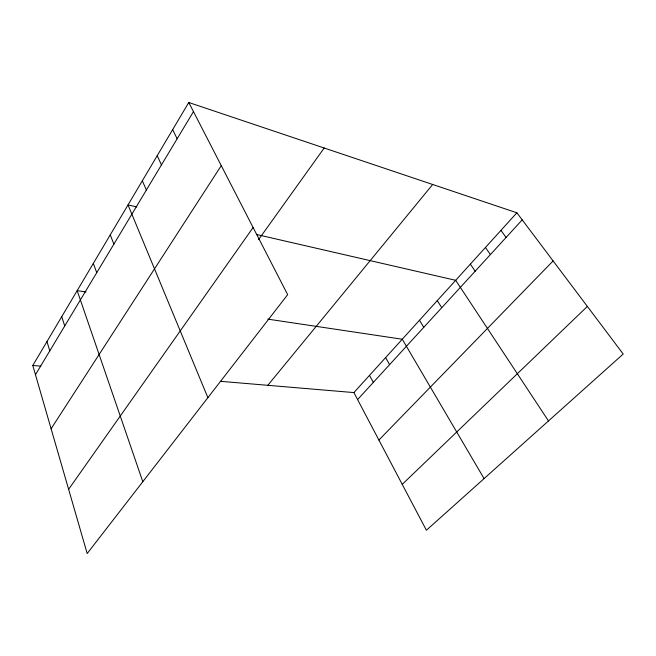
<?xml version="1.0" encoding="UTF-8"?>
<svg xmlns="http://www.w3.org/2000/svg" width="656" height="656" viewBox="0 0 656 656"><rect width="100%" height="100%" fill="white"/><g stroke="black" fill="none" stroke-linecap="round" stroke-linejoin="round"><path stroke-width="0.98" d="M188.764 102.484L287.664 294.659L87.191 553.516L32.8 365.466L188.764 102.484L516.887 212.798L623.2 354.043L426.4 530.253L353.904 392.583L220.4 381.308M35.473 374.699L193.463 111.61M51.102 428.737L221.269 165.632M68.618 489.31L253.109 227.509M258.554 239.661L324.187 148.01M267.812 385.318L432.681 184.484M353.904 392.583L516.887 212.798M357.586 399.586L522.201 219.858M378.889 440.037L553.106 260.924M402.243 484.374L587.358 306.418M32.8 365.466L40.762 366.138M86.067 291.961L77.178 290.633L142.803 481.709M267.812 319.128L402.267 339.234L484.079 478.601M136.833 206.943L128.018 204.91L207.886 397.667M256.619 234.504L455.69 280.309L548.49 420.939M500.946 230.387L506.088 237.456M485.44 247.484L490.417 254.561M470.36 264.122L475.182 271.199M437.273 300.62L441.759 307.697M419.479 320.251L423.784 327.311M385.621 357.594L389.607 364.629M369.508 375.371L373.338 382.391M172.676 129.617L177.136 138.793M157.21 155.693L161.45 164.91M142.336 180.769L146.37 190.027M110.265 234.84L113.882 244.13M93.341 263.384L96.735 272.683M61.73 316.684L64.739 325.966M46.953 341.604L49.782 350.862"/></g></svg>
